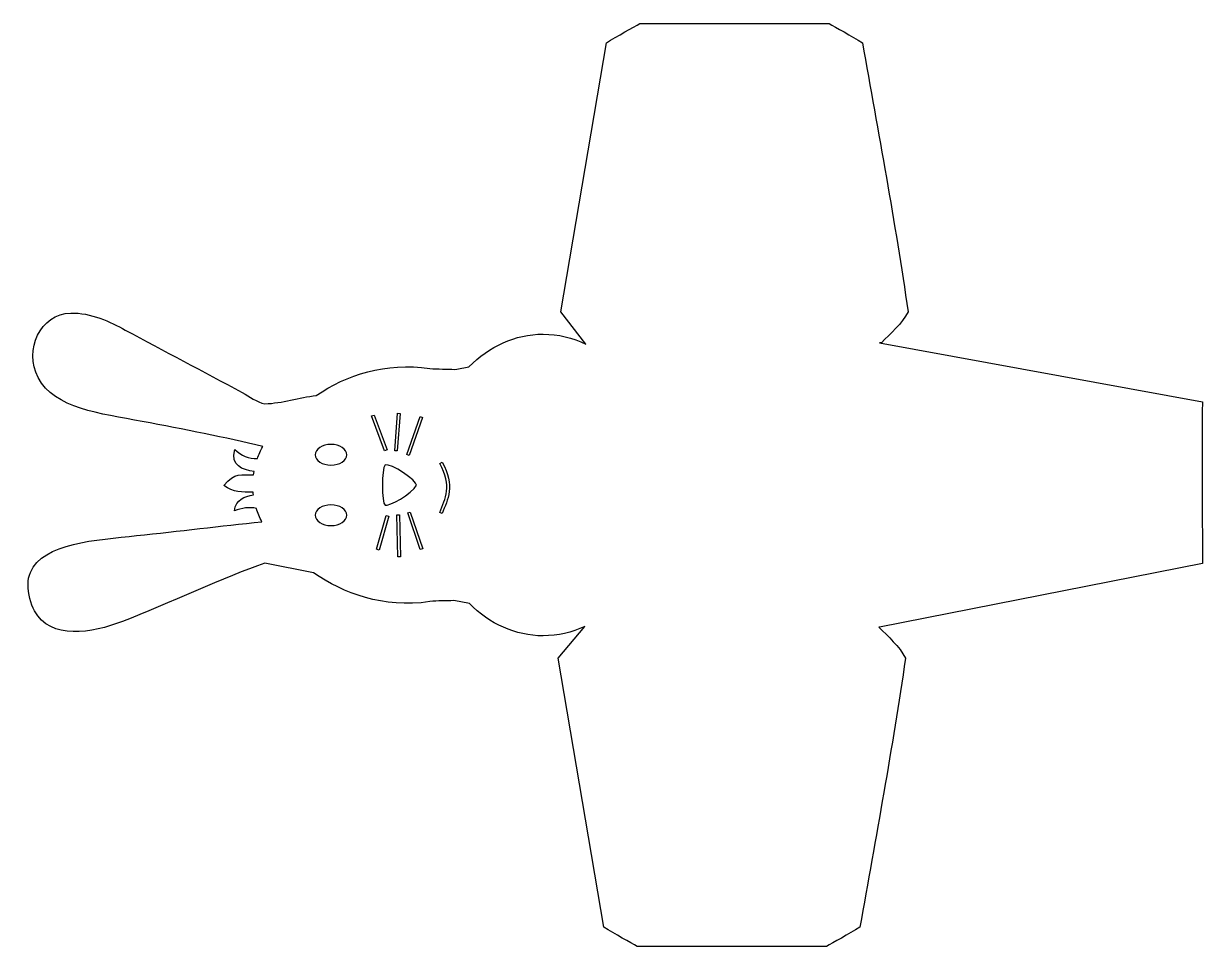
# Model space of a CAD drawing. Header units: centimetres. Extents: x -14.6 to 6.5, y -10.6 to 5.9.
import ezdxf

# ---------------------------------------------------------------- set-up
doc = ezdxf.new("R2010")
doc.units = ezdxf.units.CM
doc.header["$MEASUREMENT"] = 0
doc.layers.add('Layer 1', color=7, linetype='Continuous')

msp = doc.modelspace()

# ---------------------------------------------------------------- linework, layer by layer
at = {"layer": 'Layer 1', "color": 254}
msp.add_open_spline([(-14.56115, -4.1622), (-14.56322, -4.32969), (-14.51087, -4.5104), (-14.44457, -4.63431), (-14.44457, -4.63431), (-14.16062, -5.16493), (-13.41542, -5.03354), (-12.8703, -4.82531), (-12.8703, -4.82531), (-12.06138, -4.5163), (-11.02057, -4.01381), (-10.31707, -3.78351), (-10.31707, -3.78351), (-10.31707, -3.78351), (-9.44808, -3.95466), (-9.44808, -3.95466), (-9.44808, -3.95466), (-8.90617, -4.32253), (-8.20236, -4.59266), (-7.36365, -4.4706), (-7.36365, -4.4706), (-7.21853, -4.44948), (-7.07261, -4.46432), (-6.93123, -4.45158), (-6.93123, -4.45158), (-6.93123, -4.45158), (-6.65341, -4.50615), (-6.65341, -4.50615), (-6.65341, -4.50615), (-6.28916, -4.8672), (-5.83022, -5.08245), (-5.33132, -5.08245), (-5.33132, -5.08245), (-5.06886, -5.08245), (-4.81716, -5.02285), (-4.5847, -4.91378), (-4.5847, -4.91378), (-4.5847, -4.91378), (-5.06343, -5.48181), (-5.06343, -5.48181), (-5.06343, -5.48181), (-5.06343, -5.48181), (-4.24488, -10.30218), (-4.24488, -10.30218), (-4.24488, -10.30218), (-4.0517, -10.41726), (-3.75701, -10.58825), (-3.64626, -10.64614), (-3.64626, -10.64614), (-3.64626, -10.64614), (-0.2538, -10.64614), (-0.2538, -10.64614), (-0.2538, -10.64614), (-0.14305, -10.58825), (0.15081, -10.41726), (0.34399, -10.30218), (0.34399, -10.30218), (0.62767, -8.7044), (0.93041, -7.07908), (1.16254, -5.48181), (1.16254, -5.48181), (1.04997, -5.27186), (0.84891, -5.09436), (0.68381, -4.92783), (0.68381, -4.92783), (0.68381, -4.92783), (0.69291, -4.92783), (0.69291, -4.92783), (0.69291, -4.92783), (0.69291, -4.92783), (0.69291, -4.93032), (0.69291, -4.93032), (0.69291, -4.93032), (0.69291, -4.93032), (6.48232, -3.78765), (6.48232, -3.78765), (6.48232, -3.78765), (6.48118, -2.82194), (6.47229, -1.85482), (6.48232, -0.89046), (6.48232, -0.89046), (6.48232, -0.89046), (0.69787, 0.16622), (0.69787, 0.16622), (0.69787, 0.16622), (0.69787, 0.16622), (0.73011, 0.16622), (0.73011, 0.16622), (0.73011, 0.16622), (0.89521, 0.33275), (1.09628, 0.51025), (1.20885, 0.72019), (1.20885, 0.72019), (0.97671, 2.31747), (0.67397, 3.94279), (0.39029, 5.54057), (0.39029, 5.54057), (0.19711, 5.65565), (-0.09675, 5.82663), (-0.2075, 5.88453), (-0.2075, 5.88453), (-0.2075, 5.88453), (-3.59996, 5.88453), (-3.59996, 5.88453), (-3.59996, 5.88453), (-3.71071, 5.82663), (-4.0054, 5.65565), (-4.19858, 5.54057), (-4.19858, 5.54057), (-4.19858, 5.54057), (-5.01713, 0.72019), (-5.01713, 0.72019), (-5.01713, 0.72019), (-5.01713, 0.72019), (-4.56569, 0.14307), (-4.56569, 0.14307), (-4.56569, 0.14307), (-4.80341, 0.25789), (-5.0617, 0.32084), (-5.33132, 0.32084), (-5.33132, 0.32084), (-5.83437, 0.32084), (-6.29682, 0.10193), (-6.66251, -0.26455), (-6.66251, -0.26455), (-6.74439, -0.28026), (-6.8282, -0.29659), (-6.91138, -0.31251), (-6.91138, -0.31251), (-7.05908, -0.29858), (-7.21144, -0.3109), (-7.36365, -0.29101), (-7.36365, -0.29101), (-8.15462, -0.18764), (-8.85821, -0.40251), (-9.39681, -0.77801), (-9.39681, -0.77801), (-9.70365, -0.81377), (-10.00734, -0.91527), (-10.31707, -0.92601), (-10.31707, -0.92601), (-10.46767, -0.89934), (-10.58723, -0.79609), (-10.72386, -0.72261), (-10.72386, -0.72261), (-11.42093, -0.34794), (-12.13101, 0.02189), (-12.81903, 0.39442), (-12.81903, 0.39442), (-13.08624, 0.5391), (-13.43574, 0.71024), (-13.79716, 0.69952), (-13.79716, 0.69952), (-14.34088, 0.68341), (-14.64173, 0.03757), (-14.3809, -0.45638), (-14.3809, -0.45638), (-14.08729, -1.01237), (-13.26972, -1.10019), (-12.51394, -1.24351), (-12.51394, -1.24351), (-11.76426, -1.38572), (-11.02196, -1.52775), (-10.35593, -1.69165), (-10.35593, -1.69165), (-10.39339, -1.76229), (-10.42592, -1.83441), (-10.45184, -1.90828), (-10.45184, -1.90828), (-10.60465, -1.90874), (-10.74526, -1.85852), (-10.8545, -1.74291), (-10.8545, -1.74291), (-10.93781, -2.04124), (-10.72193, -2.10239), (-10.51137, -2.13979), (-10.51137, -2.13979), (-10.51464, -2.15853), (-10.51795, -2.17712), (-10.52046, -2.19601), (-10.52046, -2.19601), (-10.74131, -2.2071), (-10.85285, -2.14263), (-11.05046, -2.39032), (-11.05046, -2.39032), (-10.87769, -2.5154), (-10.7369, -2.51225), (-10.52708, -2.50772), (-10.52708, -2.50772), (-10.52562, -2.52381), (-10.52413, -2.53969), (-10.52212, -2.55568), (-10.52212, -2.55568), (-10.6831, -2.5912), (-10.83658, -2.62832), (-10.86442, -2.84589), (-10.86442, -2.84589), (-10.73459, -2.78933), (-10.58667, -2.77502), (-10.4692, -2.80042), (-10.4692, -2.80042), (-10.44387, -2.88233), (-10.41105, -2.96207), (-10.37164, -3.0402), (-10.37164, -3.0402), (-11.11129, -3.11728), (-11.85138, -3.20558), (-12.61563, -3.28824), (-12.61563, -3.28824), (-13.329, -3.3654), (-14.29174, -3.41), (-14.52063, -3.94888), (-14.52063, -3.94888), (-14.54781, -4.01285), (-14.56021, -4.08606), (-14.56115, -4.1622)], degree=3, knots=[0, 0, 0, 0, 0.01818182, 0.01818182, 0.01818182, 0.01818182, 0.03636364, 0.03636364, 0.03636364, 0.03636364, 0.05454545, 0.05454545, 0.05454545, 0.05454545, 0.07272727, 0.07272727, 0.07272727, 0.07272727, 0.09090909, 0.09090909, 0.09090909, 0.09090909, 0.10909091, 0.10909091, 0.10909091, 0.10909091, 0.12727273, 0.12727273, 0.12727273, 0.12727273, 0.14545455, 0.14545455, 0.14545455, 0.14545455, 0.16363636, 0.16363636, 0.16363636, 0.16363636, 0.18181818, 0.18181818, 0.18181818, 0.18181818, 0.2, 0.2, 0.2, 0.2, 0.21818182, 0.21818182, 0.21818182, 0.21818182, 0.23636364, 0.23636364, 0.23636364, 0.23636364, 0.25454545, 0.25454545, 0.25454545, 0.25454545, 0.27272727, 0.27272727, 0.27272727, 0.27272727, 0.29090909, 0.29090909, 0.29090909, 0.29090909, 0.30909091, 0.30909091, 0.30909091, 0.30909091, 0.32727273, 0.32727273, 0.32727273, 0.32727273, 0.34545455, 0.34545455, 0.34545455, 0.34545455, 0.36363636, 0.36363636, 0.36363636, 0.36363636, 0.38181818, 0.38181818, 0.38181818, 0.38181818, 0.4, 0.4, 0.4, 0.4, 0.41818182, 0.41818182, 0.41818182, 0.41818182, 0.43636364, 0.43636364, 0.43636364, 0.43636364, 0.45454545, 0.45454545, 0.45454545, 0.45454545, 0.47272727, 0.47272727, 0.47272727, 0.47272727, 0.49090909, 0.49090909, 0.49090909, 0.49090909, 0.50909091, 0.50909091, 0.50909091, 0.50909091, 0.52727273, 0.52727273, 0.52727273, 0.52727273, 0.54545455, 0.54545455, 0.54545455, 0.54545455, 0.56363636, 0.56363636, 0.56363636, 0.56363636, 0.58181818, 0.58181818, 0.58181818, 0.58181818, 0.6, 0.6, 0.6, 0.6, 0.61818182, 0.61818182, 0.61818182, 0.61818182, 0.63636364, 0.63636364, 0.63636364, 0.63636364, 0.65454545, 0.65454545, 0.65454545, 0.65454545, 0.67272727, 0.67272727, 0.67272727, 0.67272727, 0.69090909, 0.69090909, 0.69090909, 0.69090909, 0.70909091, 0.70909091, 0.70909091, 0.70909091, 0.72727273, 0.72727273, 0.72727273, 0.72727273, 0.74545455, 0.74545455, 0.74545455, 0.74545455, 0.76363636, 0.76363636, 0.76363636, 0.76363636, 0.78181818, 0.78181818, 0.78181818, 0.78181818, 0.8, 0.8, 0.8, 0.8, 0.81818182, 0.81818182, 0.81818182, 0.81818182, 0.83636364, 0.83636364, 0.83636364, 0.83636364, 0.85454545, 0.85454545, 0.85454545, 0.85454545, 0.87272727, 0.87272727, 0.87272727, 0.87272727, 0.89090909, 0.89090909, 0.89090909, 0.89090909, 0.90909091, 0.90909091, 0.90909091, 0.90909091, 0.92727273, 0.92727273, 0.92727273, 0.92727273, 0.94545455, 0.94545455, 0.94545455, 0.94545455, 0.96363636, 0.96363636, 0.96363636, 0.96363636, 1, 1, 1, 1], dxfattribs=at)
at = {"layer": 'Layer 1'}
for points, knots in [([(-8.40628, -1.14429), (-8.40628, -1.14429), (-8.17229, -1.76772), (-8.17229, -1.76772), (-8.17229, -1.76772), (-8.17229, -1.76772), (-8.12764, -1.75118), (-8.12764, -1.75118), (-8.12764, -1.75118), (-8.12764, -1.75118), (-8.36163, -1.12776), (-8.36163, -1.12776), (-8.36163, -1.12776), (-8.36163, -1.12776), (-8.40628, -1.14429), (-8.40628, -1.14429)], [0, 0, 0, 0, 0.2, 0.2, 0.2, 0.2, 0.4, 0.4, 0.4, 0.4, 0.6, 0.6, 0.6, 0.6, 1, 1, 1, 1]), ([(-7.99204, -1.76606), (-7.99204, -1.76606), (-7.94491, -1.7702), (-7.94491, -1.7702), (-7.94491, -1.7702), (-7.94491, -1.7702), (-7.89282, -1.09716), (-7.89282, -1.09716), (-7.89282, -1.09716), (-7.89282, -1.09716), (-7.94078, -1.09303), (-7.94078, -1.09303), (-7.94078, -1.09303), (-7.94078, -1.09303), (-7.99204, -1.76606), (-7.99204, -1.76606)], [0, 0, 0, 0, 0.2, 0.2, 0.2, 0.2, 0.4, 0.4, 0.4, 0.4, 0.6, 0.6, 0.6, 0.6, 1, 1, 1, 1]), ([(-7.77624, -1.83469), (-7.77624, -1.83469), (-7.73076, -1.8504), (-7.73076, -1.8504), (-7.73076, -1.8504), (-7.73076, -1.8504), (-7.49099, -1.1691), (-7.49099, -1.1691), (-7.49099, -1.1691), (-7.49099, -1.1691), (-7.53563, -1.15339), (-7.53563, -1.15339), (-7.53563, -1.15339), (-7.53563, -1.15339), (-7.77624, -1.83469), (-7.77624, -1.83469)], [0, 0, 0, 0, 0.2, 0.2, 0.2, 0.2, 0.4, 0.4, 0.4, 0.4, 0.6, 0.6, 0.6, 0.6, 1, 1, 1, 1]), ([(-9.13318, -1.65418), (-8.97698, -1.65418), (-8.8502, -1.73724), (-8.8502, -1.83958), (-8.8502, -1.83958), (-8.8502, -1.94192), (-8.97698, -2.02498), (-9.13318, -2.02498), (-9.13318, -2.02498), (-9.28938, -2.02498), (-9.41615, -1.94192), (-9.41615, -1.83958), (-9.41615, -1.83958), (-9.41615, -1.73724), (-9.28938, -1.65418), (-9.13318, -1.65418)], [0, 0, 0, 0, 0.2, 0.2, 0.2, 0.2, 0.4, 0.4, 0.4, 0.4, 0.6, 0.6, 0.6, 0.6, 1, 1, 1, 1]), ([(-8.16242, -2.74098), (-8.22869, -2.71516), (-8.22782, -2.07773), (-8.16242, -2.02219), (-8.16242, -2.02219), (-8.05907, -1.97997), (-7.58007, -2.3141), (-7.60337, -2.38158), (-7.60337, -2.38158), (-7.67315, -2.54569), (-8.10411, -2.76714), (-8.16242, -2.74098)], [0, 0, 0, 0, 0.25, 0.25, 0.25, 0.25, 0.5, 0.5, 0.5, 0.5, 1, 1, 1, 1]), ([(-7.18423, -2.87153), (-7.18423, -2.87153), (-7.14041, -2.88972), (-7.14041, -2.88972), (-7.14041, -2.88972), (-7.09152, -2.76604), (-7.03185, -2.64287), (-7.01474, -2.49698), (-7.01474, -2.49698), (-6.99763, -2.35108), (-7.02388, -2.18322), (-7.14124, -1.97277), (-7.14124, -1.97277), (-7.14124, -1.97277), (-7.18341, -1.99592), (-7.18341, -1.99592), (-7.18341, -1.99592), (-7.06978, -2.19968), (-7.04671, -2.35491), (-7.06269, -2.49119), (-7.06269, -2.49119), (-7.07867, -2.62747), (-7.13452, -2.74578), (-7.18423, -2.87153)], [0, 0, 0, 0, 0.14285714, 0.14285714, 0.14285714, 0.14285714, 0.28571429, 0.28571429, 0.28571429, 0.28571429, 0.42857143, 0.42857143, 0.42857143, 0.42857143, 0.57142857, 0.57142857, 0.57142857, 0.57142857, 0.71428571, 0.71428571, 0.71428571, 0.71428571, 1, 1, 1, 1]), ([(-9.13318, -2.73663), (-8.97698, -2.73663), (-8.8502, -2.81969), (-8.8502, -2.92203), (-8.8502, -2.92203), (-8.8502, -3.02437), (-8.97698, -3.10743), (-9.13318, -3.10743), (-9.13318, -3.10743), (-9.28938, -3.10743), (-9.41615, -3.02437), (-9.41615, -2.92203), (-9.41615, -2.92203), (-9.41615, -2.81969), (-9.28938, -2.73663), (-9.13318, -2.73663)], [0, 0, 0, 0, 0.2, 0.2, 0.2, 0.2, 0.4, 0.4, 0.4, 0.4, 0.6, 0.6, 0.6, 0.6, 1, 1, 1, 1]), ([(-8.31864, -3.53298), (-8.31864, -3.53298), (-8.27233, -3.54621), (-8.27233, -3.54621), (-8.27233, -3.54621), (-8.27233, -3.54621), (-8.09622, -2.93767), (-8.09622, -2.93767), (-8.09622, -2.93767), (-8.09622, -2.93767), (-8.14252, -2.92444), (-8.14252, -2.92444), (-8.14252, -2.92444), (-8.14252, -2.92444), (-8.31864, -3.53298), (-8.31864, -3.53298)], [0, 0, 0, 0, 0.2, 0.2, 0.2, 0.2, 0.4, 0.4, 0.4, 0.4, 0.6, 0.6, 0.6, 0.6, 1, 1, 1, 1]), ([(-7.9507, -2.91535), (-7.9507, -2.91535), (-7.93416, -3.66693), (-7.93416, -3.66693), (-7.93416, -3.66693), (-7.93416, -3.66693), (-7.88703, -3.6661), (-7.88703, -3.6661), (-7.88703, -3.6661), (-7.88703, -3.6661), (-7.90274, -2.91369), (-7.90274, -2.91369), (-7.90274, -2.91369), (-7.90274, -2.91369), (-7.9507, -2.91535), (-7.9507, -2.91535)], [0, 0, 0, 0, 0.2, 0.2, 0.2, 0.2, 0.4, 0.4, 0.4, 0.4, 0.6, 0.6, 0.6, 0.6, 1, 1, 1, 1]), ([(-7.75888, -2.88062), (-7.75888, -2.88062), (-7.53481, -3.53712), (-7.53481, -3.53712), (-7.53481, -3.53712), (-7.53481, -3.53712), (-7.48933, -3.52141), (-7.48933, -3.52141), (-7.48933, -3.52141), (-7.48933, -3.52141), (-7.7134, -2.86574), (-7.7134, -2.86574), (-7.7134, -2.86574), (-7.7134, -2.86574), (-7.75888, -2.88062), (-7.75888, -2.88062)], [0, 0, 0, 0, 0.2, 0.2, 0.2, 0.2, 0.4, 0.4, 0.4, 0.4, 0.6, 0.6, 0.6, 0.6, 1, 1, 1, 1])]:
    msp.add_open_spline(points, degree=3, knots=knots, dxfattribs=at)

doc.saveas('drawing.dxf')
